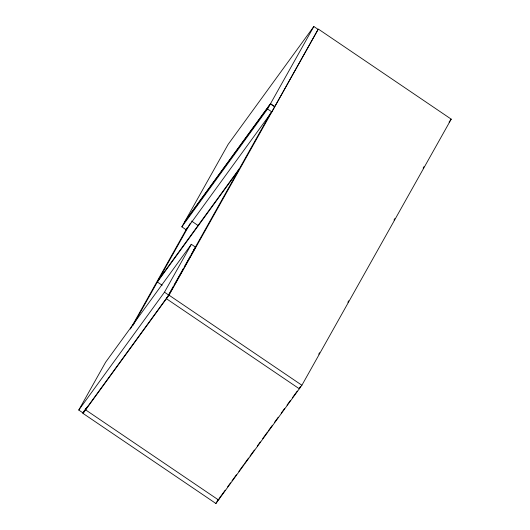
<?xml version="1.0" encoding="UTF-8"?>
<svg xmlns="http://www.w3.org/2000/svg" width="530" height="530" viewBox="0 0 530 530"><rect width="100%" height="100%" fill="white"/><g stroke="black" fill="none" stroke-linecap="round" stroke-linejoin="round"><path stroke-width="0.79" d="M78.778 410.054L105.655 362.162L191.35 244.303L195.623 247.199L168.745 295.091L83.051 412.956L78.778 410.054L164.472 292.196L191.35 244.303M181.856 226.847L184.692 221.792L270.386 103.933L274.653 106.828L271.817 111.883L186.123 229.742L181.856 226.847L267.544 108.988L270.386 103.933M83.051 412.956L84.257 410.81M83.024 413.413L169.004 295.157L318.325 29.064L451.222 119.151L301.895 385.244L215.915 503.5L83.024 413.413L85.853 408.365M130.367 329.044L187.428 227.363M85.939 409.266L87.629 406.258M132.951 325.493L190.409 223.097M270.532 103.668L313.839 26.5L318.106 29.395L274.805 106.563L270.532 103.668L184.838 221.527L228.145 144.359L313.839 26.5M168.043 295.82L166.42 298.708L299.317 388.795L300.662 386.397L299.688 387.735M168.851 294.382L173.303 286.445M174.112 285.001L183.42 268.418M184.228 266.974L190.297 256.162M191.111 254.718L270.83 112.658M215.915 503.5L218.347 499.174M220.52 496.345L218.499 499.956L85.602 409.862M318.742 354.179L319.55 352.735M347.879 302.259L348.687 300.815M394.009 220.049L394.817 218.612M423.145 168.129L423.954 166.692M158.695 279.615L239.52 168.454M238.175 170.845L157.35 282.006L162.147 285.259M193.675 249.875L195.623 247.199M449.069 122.112L451.222 119.151M220.328 496.888L225.197 490.19M227.628 486.845L230.55 482.823M232.014 480.816L236.393 474.787M238.831 471.442L243.694 464.744M244.668 463.406L248.563 458.052M250.027 456.038L254.407 450.016M257.328 445.995L260.25 441.98M262.688 438.628L267.551 431.937M268.524 430.592L272.42 425.239M274.368 422.556L278.263 417.203M281.185 413.181L284.597 408.498M287.028 405.145L290.44 400.461M292.381 397.785L297.25 391.087M267.544 108.988L271.817 111.883M191.549 221.07L198.399 225.714M169.004 295.157L301.895 385.244M164.472 292.196L168.745 295.091"/></g></svg>
